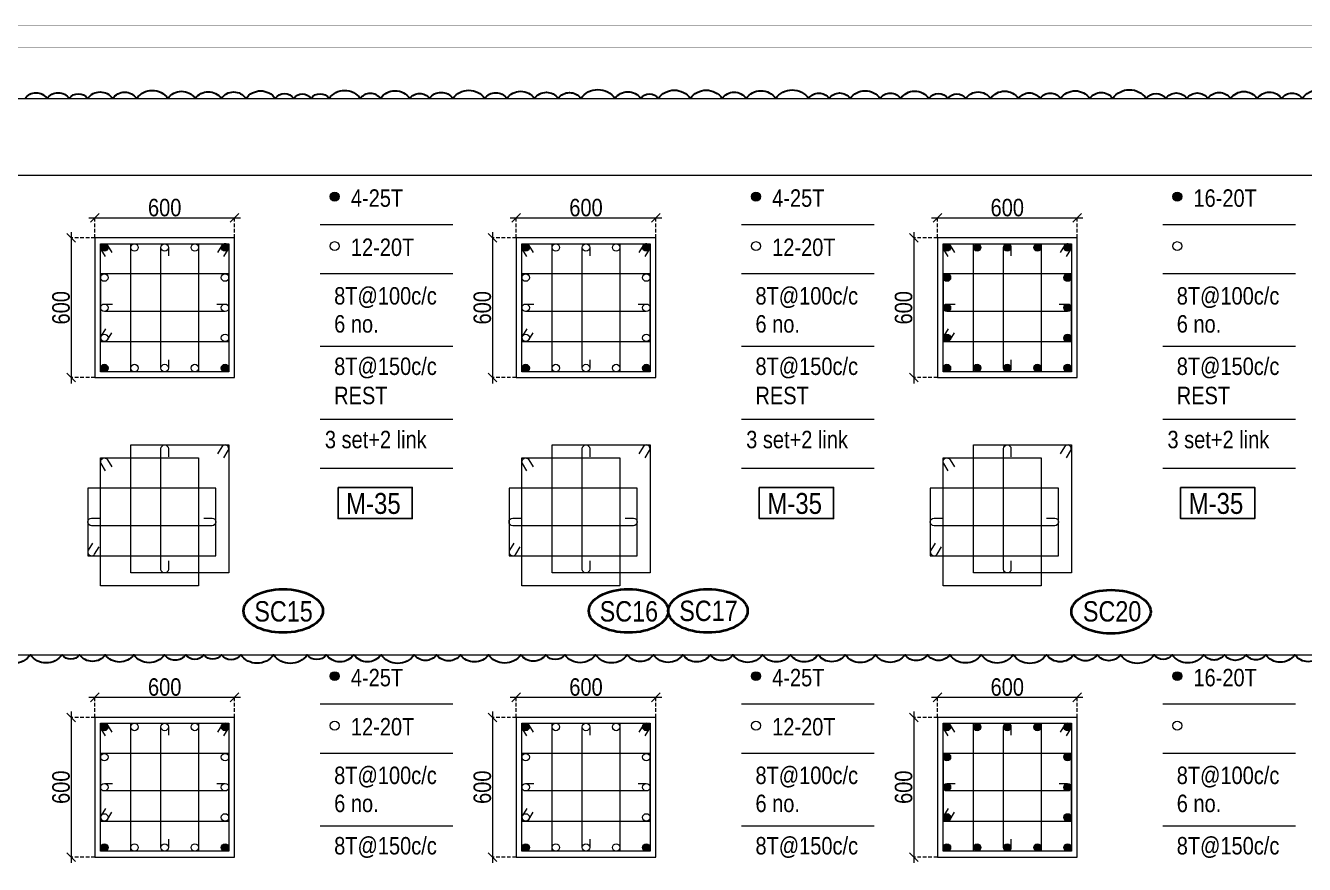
# Model space of a CAD drawing. Header units: millimetres. Extents: x 1112055 to 3390982, y -148532 to 766891.
# Drawn here: x 2178249 to 2200207, y -43327 to -28911 of the extents above; entities that cross this region are included whole.
import ezdxf
from ezdxf.enums import TextEntityAlignment as Align

# ---------------------------------------------------------------- set-up
doc = ezdxf.new("R2010")
doc.units = ezdxf.units.MM
doc.header["$PDMODE"] = 35
doc.header["$PDSIZE"] = -25
doc.linetypes.add('DASHED2', pattern=[0.375, 0.25, -0.125])
doc.linetypes.add('Hidden', pattern=[9.525, 6.35, -3.175])
for name, color, linetype, lineweight in [('B COL. SIZE DIM', 220, 'Continuous', 25), ('B COLSCH', 204, 'Continuous', 20), ('B COLUMN', 1, 'Hidden', 9), ('B STEEL', 34, 'Continuous', 15), ('B TITLE BLOCK', 250, 'Continuous', 0)]:
    doc.layers.add(name, color=color, linetype=linetype, lineweight=lineweight)
doc.layers.add('B TEXT', color=7, linetype='Continuous')
doc.styles.add('dim inside', font='romans.shx', dxfattribs={"width": 0.8, "height": 125})
doc.styles.add('SWINC', font='swissc.ttf')
doc.dimstyles.new('dim inside', dxfattribs={"dimtxt": 125, "dimasz": 100, "dimexe": 0, "dimexo": 0, "dimgap": 10, "dimtad": 0, "dimdec": 0, "dimzin": 0, "dimdsep": 46, "dimtxsty": 'dim inside', "dimblk": 'SMALL', "dimcen": 0.09, "dimadec": 0, "dimazin": 0, "dimtfac": 1, "dimtdec": 0, "dimtofl": 0, "dimtmove": 0, "dimatfit": 3, "dimfxl": 1, "dimtolj": 1, "dimtzin": 0, "dimarcsym": 2})

# ---------------------------------------------------------------- blocks, each defined once
blk = doc.blocks.new('_Oblique')
at = {"color": 0, "linetype": 'ByBlock', "lineweight": -2}
blk.add_line((-0.5, -0.5), (0.5, 0.5), dxfattribs=at)
blk = doc.blocks.new('*D4005')
at = {"layer": 'B COL. SIZE DIM', "color": 250, "lineweight": 9, "ltscale": 250, "transparency": 16777216}
blk.add_line((2186572, -40455), (2189172, -40455), dxfattribs=at)
at = {"layer": 'B COL. SIZE DIM', "color": 250, "linetype": 'DASHED2', "lineweight": 9, "ltscale": 250, "transparency": 16777216}
for p, q in [((2186672, -40800), (2186672, -40455)), ((2189072, -40800), (2189072, -40455))]:
    blk.add_line(p, q, dxfattribs=at)
at = {"layer": 'Defpoints', "color": 0, "transparency": 16777216}
for p in [(2189072, -40455), (2186672, -40800), (2189072, -40800)]:
    blk.add_point(p, dxfattribs=at)
at = {"layer": 'B COL. SIZE DIM', "color": 250, "lineweight": 9, "transparency": 16777216, "xscale": 150, "yscale": 150, "zscale": 150, "rotation": 180}
blk.add_blockref('_Oblique', (2186672, -40455), dxfattribs=at)
at = {"layer": 'B COL. SIZE DIM', "color": 250, "lineweight": 9, "transparency": 16777216, "xscale": 150, "yscale": 150, "zscale": 150}
blk.add_blockref('_Oblique', (2189072, -40455), dxfattribs=at)
at = {"layer": 'B COL. SIZE DIM', "color": 6, "transparency": 16777216, "insert": (2187872, -40280), "char_height": 300, "attachment_point": 5, "style": 'SWINC'}
blk.add_mtext('\\A1;600', dxfattribs=at)
blk = doc.blocks.new('*D4006')
at = {"layer": 'B COL. SIZE DIM', "color": 250, "lineweight": 9, "ltscale": 250, "transparency": 16777216}
blk.add_line((2186268, -40700), (2186268, -43300), dxfattribs=at)
at = {"layer": 'B COL. SIZE DIM', "color": 250, "linetype": 'DASHED2', "lineweight": 9, "ltscale": 250, "transparency": 16777216}
for p, q in [((2186672, -40800), (2186268, -40800)), ((2186672, -43200), (2186268, -43200))]:
    blk.add_line(p, q, dxfattribs=at)
at = {"layer": 'Defpoints', "color": 0, "transparency": 16777216}
for p in [(2186672, -40800), (2186268, -43200), (2186672, -43200)]:
    blk.add_point(p, dxfattribs=at)
at = {"layer": 'B COL. SIZE DIM', "color": 250, "lineweight": 9, "transparency": 16777216, "xscale": 150, "yscale": 150, "zscale": 150}
for p, rotation in [((2186268, -40800), 90), ((2186268, -43200), 270)]:
    blk.add_blockref('_Oblique', p, dxfattribs=dict(at, rotation=rotation))
at = {"layer": 'B COL. SIZE DIM', "color": 6, "transparency": 16777216, "insert": (2186093, -42000), "char_height": 300, "attachment_point": 5, "rotation": 90, "style": 'SWINC'}
blk.add_mtext('\\A1;600', dxfattribs=at)
blk = doc.blocks.new('*D4013')
at = {"layer": 'B COL. SIZE DIM', "color": 250, "lineweight": 9, "ltscale": 250, "transparency": 16777216}
blk.add_line((2193805, -40455), (2196405, -40455), dxfattribs=at)
at = {"layer": 'B COL. SIZE DIM', "color": 250, "linetype": 'DASHED2', "lineweight": 9, "ltscale": 250, "transparency": 16777216}
for p, q in [((2193905, -40800), (2193905, -40455)), ((2196305, -40800), (2196305, -40455))]:
    blk.add_line(p, q, dxfattribs=at)
at = {"layer": 'Defpoints', "color": 0, "transparency": 16777216}
for p in [(2196305, -40455), (2193905, -40800), (2196305, -40800)]:
    blk.add_point(p, dxfattribs=at)
at = {"layer": 'B COL. SIZE DIM', "color": 250, "lineweight": 9, "transparency": 16777216, "xscale": 150, "yscale": 150, "zscale": 150, "rotation": 180}
blk.add_blockref('_Oblique', (2193905, -40455), dxfattribs=at)
at = {"layer": 'B COL. SIZE DIM', "color": 250, "lineweight": 9, "transparency": 16777216, "xscale": 150, "yscale": 150, "zscale": 150}
blk.add_blockref('_Oblique', (2196305, -40455), dxfattribs=at)
at = {"layer": 'B COL. SIZE DIM', "color": 6, "transparency": 16777216, "insert": (2195105, -40280), "char_height": 300, "attachment_point": 5, "style": 'SWINC'}
blk.add_mtext('\\A1;600', dxfattribs=at)
blk = doc.blocks.new('*D4014')
at = {"layer": 'B COL. SIZE DIM', "color": 250, "lineweight": 9, "ltscale": 250, "transparency": 16777216}
blk.add_line((2193501, -40700), (2193501, -43300), dxfattribs=at)
at = {"layer": 'B COL. SIZE DIM', "color": 250, "linetype": 'DASHED2', "lineweight": 9, "ltscale": 250, "transparency": 16777216}
for p, q in [((2193905, -40800), (2193501, -40800)), ((2193905, -43200), (2193501, -43200))]:
    blk.add_line(p, q, dxfattribs=at)
at = {"layer": 'Defpoints', "color": 0, "transparency": 16777216}
for p in [(2193905, -40800), (2193501, -43200), (2193905, -43200)]:
    blk.add_point(p, dxfattribs=at)
at = {"layer": 'B COL. SIZE DIM', "color": 250, "lineweight": 9, "transparency": 16777216, "xscale": 150, "yscale": 150, "zscale": 150}
for p, rotation in [((2193501, -40800), 90), ((2193501, -43200), 270)]:
    blk.add_blockref('_Oblique', p, dxfattribs=dict(at, rotation=rotation))
at = {"layer": 'B COL. SIZE DIM', "color": 6, "transparency": 16777216, "insert": (2193326, -42000), "char_height": 300, "attachment_point": 5, "rotation": 90, "style": 'SWINC'}
blk.add_mtext('\\A1;600', dxfattribs=at)
blk = doc.blocks.new('*D3911')
at = {"layer": 'B COL. SIZE DIM', "color": 250, "lineweight": 9, "ltscale": 250, "transparency": 16777216}
blk.add_line((2179338, -40455), (2181938, -40455), dxfattribs=at)
at = {"layer": 'B COL. SIZE DIM', "color": 250, "linetype": 'DASHED2', "lineweight": 9, "ltscale": 250, "transparency": 16777216}
for p, q in [((2179438, -40800), (2179438, -40455)), ((2181838, -40800), (2181838, -40455))]:
    blk.add_line(p, q, dxfattribs=at)
at = {"layer": 'Defpoints', "color": 0, "transparency": 16777216}
for p in [(2181838, -40455), (2179438, -40800), (2181838, -40800)]:
    blk.add_point(p, dxfattribs=at)
at = {"layer": 'B COL. SIZE DIM', "color": 250, "lineweight": 9, "transparency": 16777216, "xscale": 150, "yscale": 150, "zscale": 150, "rotation": 180}
blk.add_blockref('_Oblique', (2179438, -40455), dxfattribs=at)
at = {"layer": 'B COL. SIZE DIM', "color": 250, "lineweight": 9, "transparency": 16777216, "xscale": 150, "yscale": 150, "zscale": 150}
blk.add_blockref('_Oblique', (2181838, -40455), dxfattribs=at)
at = {"layer": 'B COL. SIZE DIM', "color": 6, "transparency": 16777216, "insert": (2180638, -40280), "char_height": 300, "attachment_point": 5, "style": 'SWINC'}
blk.add_mtext('\\A1;600', dxfattribs=at)
blk = doc.blocks.new('*D3912')
at = {"layer": 'B COL. SIZE DIM', "color": 250, "lineweight": 9, "ltscale": 250, "transparency": 16777216}
blk.add_line((2179034, -40700), (2179034, -43300), dxfattribs=at)
at = {"layer": 'B COL. SIZE DIM', "color": 250, "linetype": 'DASHED2', "lineweight": 9, "ltscale": 250, "transparency": 16777216}
for p, q in [((2179438, -40800), (2179034, -40800)), ((2179438, -43200), (2179034, -43200))]:
    blk.add_line(p, q, dxfattribs=at)
at = {"layer": 'Defpoints', "color": 0, "transparency": 16777216}
for p in [(2179438, -40800), (2179034, -43200), (2179438, -43200)]:
    blk.add_point(p, dxfattribs=at)
at = {"layer": 'B COL. SIZE DIM', "color": 250, "lineweight": 9, "transparency": 16777216, "xscale": 150, "yscale": 150, "zscale": 150}
for p, rotation in [((2179034, -40800), 90), ((2179034, -43200), 270)]:
    blk.add_blockref('_Oblique', p, dxfattribs=dict(at, rotation=rotation))
at = {"layer": 'B COL. SIZE DIM', "color": 6, "transparency": 16777216, "insert": (2178859, -42000), "char_height": 300, "attachment_point": 5, "rotation": 90, "style": 'SWINC'}
blk.add_mtext('\\A1;600', dxfattribs=at)
blk = doc.blocks.new('*D3875')
at = {"layer": 'B COL. SIZE DIM', "color": 250, "lineweight": 9, "ltscale": 250, "transparency": 16777216}
blk.add_line((2186572, -32216), (2189172, -32216), dxfattribs=at)
at = {"layer": 'B COL. SIZE DIM', "color": 250, "linetype": 'DASHED2', "lineweight": 9, "ltscale": 250, "transparency": 16777216}
for p, q in [((2186672, -32561), (2186672, -32216)), ((2189072, -32561), (2189072, -32216))]:
    blk.add_line(p, q, dxfattribs=at)
at = {"layer": 'Defpoints', "color": 0, "transparency": 16777216}
for p in [(2189072, -32216), (2186672, -32561), (2189072, -32561)]:
    blk.add_point(p, dxfattribs=at)
at = {"layer": 'B COL. SIZE DIM', "color": 250, "lineweight": 9, "transparency": 16777216, "xscale": 150, "yscale": 150, "zscale": 150, "rotation": 180}
blk.add_blockref('_Oblique', (2186672, -32216), dxfattribs=at)
at = {"layer": 'B COL. SIZE DIM', "color": 250, "lineweight": 9, "transparency": 16777216, "xscale": 150, "yscale": 150, "zscale": 150}
blk.add_blockref('_Oblique', (2189072, -32216), dxfattribs=at)
at = {"layer": 'B COL. SIZE DIM', "color": 6, "transparency": 16777216, "insert": (2187872, -32041), "char_height": 300, "attachment_point": 5, "style": 'SWINC'}
blk.add_mtext('\\A1;600', dxfattribs=at)
blk = doc.blocks.new('*D3876')
at = {"layer": 'B COL. SIZE DIM', "color": 250, "lineweight": 9, "ltscale": 250, "transparency": 16777216}
blk.add_line((2186268, -32461), (2186268, -35061), dxfattribs=at)
at = {"layer": 'B COL. SIZE DIM', "color": 250, "linetype": 'DASHED2', "lineweight": 9, "ltscale": 250, "transparency": 16777216}
for p, q in [((2186672, -32561), (2186268, -32561)), ((2186672, -34961), (2186268, -34961))]:
    blk.add_line(p, q, dxfattribs=at)
at = {"layer": 'Defpoints', "color": 0, "transparency": 16777216}
for p in [(2186672, -32561), (2186268, -34961), (2186672, -34961)]:
    blk.add_point(p, dxfattribs=at)
at = {"layer": 'B COL. SIZE DIM', "color": 250, "lineweight": 9, "transparency": 16777216, "xscale": 150, "yscale": 150, "zscale": 150}
for p, rotation in [((2186268, -32561), 90), ((2186268, -34961), 270)]:
    blk.add_blockref('_Oblique', p, dxfattribs=dict(at, rotation=rotation))
at = {"layer": 'B COL. SIZE DIM', "color": 6, "transparency": 16777216, "insert": (2186093, -33761), "char_height": 300, "attachment_point": 5, "rotation": 90, "style": 'SWINC'}
blk.add_mtext('\\A1;600', dxfattribs=at)
blk = doc.blocks.new('*D3877')
at = {"layer": 'B COL. SIZE DIM', "color": 250, "lineweight": 9, "ltscale": 250, "transparency": 16777216}
blk.add_line((2193805, -32216), (2196405, -32216), dxfattribs=at)
at = {"layer": 'B COL. SIZE DIM', "color": 250, "linetype": 'DASHED2', "lineweight": 9, "ltscale": 250, "transparency": 16777216}
for p, q in [((2193905, -32561), (2193905, -32216)), ((2196305, -32561), (2196305, -32216))]:
    blk.add_line(p, q, dxfattribs=at)
at = {"layer": 'Defpoints', "color": 0, "transparency": 16777216}
for p in [(2196305, -32216), (2193905, -32561), (2196305, -32561)]:
    blk.add_point(p, dxfattribs=at)
at = {"layer": 'B COL. SIZE DIM', "color": 250, "lineweight": 9, "transparency": 16777216, "xscale": 150, "yscale": 150, "zscale": 150, "rotation": 180}
blk.add_blockref('_Oblique', (2193905, -32216), dxfattribs=at)
at = {"layer": 'B COL. SIZE DIM', "color": 250, "lineweight": 9, "transparency": 16777216, "xscale": 150, "yscale": 150, "zscale": 150}
blk.add_blockref('_Oblique', (2196305, -32216), dxfattribs=at)
at = {"layer": 'B COL. SIZE DIM', "color": 6, "transparency": 16777216, "insert": (2195105, -32041), "char_height": 300, "attachment_point": 5, "style": 'SWINC'}
blk.add_mtext('\\A1;600', dxfattribs=at)
blk = doc.blocks.new('*D3878')
at = {"layer": 'B COL. SIZE DIM', "color": 250, "lineweight": 9, "ltscale": 250, "transparency": 16777216}
blk.add_line((2193501, -32461), (2193501, -35061), dxfattribs=at)
at = {"layer": 'B COL. SIZE DIM', "color": 250, "linetype": 'DASHED2', "lineweight": 9, "ltscale": 250, "transparency": 16777216}
for p, q in [((2193905, -32561), (2193501, -32561)), ((2193905, -34961), (2193501, -34961))]:
    blk.add_line(p, q, dxfattribs=at)
at = {"layer": 'Defpoints', "color": 0, "transparency": 16777216}
for p in [(2193905, -32561), (2193501, -34961), (2193905, -34961)]:
    blk.add_point(p, dxfattribs=at)
at = {"layer": 'B COL. SIZE DIM', "color": 250, "lineweight": 9, "transparency": 16777216, "xscale": 150, "yscale": 150, "zscale": 150}
for p, rotation in [((2193501, -32561), 90), ((2193501, -34961), 270)]:
    blk.add_blockref('_Oblique', p, dxfattribs=dict(at, rotation=rotation))
at = {"layer": 'B COL. SIZE DIM', "color": 6, "transparency": 16777216, "insert": (2193326, -33761), "char_height": 300, "attachment_point": 5, "rotation": 90, "style": 'SWINC'}
blk.add_mtext('\\A1;600', dxfattribs=at)
blk = doc.blocks.new('*D3887')
at = {"layer": 'B COL. SIZE DIM', "color": 250, "lineweight": 9, "ltscale": 250, "transparency": 16777216}
blk.add_line((2179338, -32216), (2181938, -32216), dxfattribs=at)
at = {"layer": 'B COL. SIZE DIM', "color": 250, "linetype": 'DASHED2', "lineweight": 9, "ltscale": 250, "transparency": 16777216}
for p, q in [((2179438, -32561), (2179438, -32216)), ((2181838, -32561), (2181838, -32216))]:
    blk.add_line(p, q, dxfattribs=at)
at = {"layer": 'Defpoints', "color": 0, "transparency": 16777216}
for p in [(2181838, -32216), (2179438, -32561), (2181838, -32561)]:
    blk.add_point(p, dxfattribs=at)
at = {"layer": 'B COL. SIZE DIM', "color": 250, "lineweight": 9, "transparency": 16777216, "xscale": 150, "yscale": 150, "zscale": 150, "rotation": 180}
blk.add_blockref('_Oblique', (2179438, -32216), dxfattribs=at)
at = {"layer": 'B COL. SIZE DIM', "color": 250, "lineweight": 9, "transparency": 16777216, "xscale": 150, "yscale": 150, "zscale": 150}
blk.add_blockref('_Oblique', (2181838, -32216), dxfattribs=at)
at = {"layer": 'B COL. SIZE DIM', "color": 6, "transparency": 16777216, "insert": (2180638, -32041), "char_height": 300, "attachment_point": 5, "style": 'SWINC'}
blk.add_mtext('\\A1;600', dxfattribs=at)
blk = doc.blocks.new('*D3888')
at = {"layer": 'B COL. SIZE DIM', "color": 250, "lineweight": 9, "ltscale": 250, "transparency": 16777216}
blk.add_line((2179034, -32461), (2179034, -35061), dxfattribs=at)
at = {"layer": 'B COL. SIZE DIM', "color": 250, "linetype": 'DASHED2', "lineweight": 9, "ltscale": 250, "transparency": 16777216}
for p, q in [((2179438, -32561), (2179034, -32561)), ((2179438, -34961), (2179034, -34961))]:
    blk.add_line(p, q, dxfattribs=at)
at = {"layer": 'Defpoints', "color": 0, "transparency": 16777216}
for p in [(2179438, -32561), (2179034, -34961), (2179438, -34961)]:
    blk.add_point(p, dxfattribs=at)
at = {"layer": 'B COL. SIZE DIM', "color": 250, "lineweight": 9, "transparency": 16777216, "xscale": 150, "yscale": 150, "zscale": 150}
for p, rotation in [((2179034, -32561), 90), ((2179034, -34961), 270)]:
    blk.add_blockref('_Oblique', p, dxfattribs=dict(at, rotation=rotation))
at = {"layer": 'B COL. SIZE DIM', "color": 6, "transparency": 16777216, "insert": (2178859, -33761), "char_height": 300, "attachment_point": 5, "rotation": 90, "style": 'SWINC'}
blk.add_mtext('\\A1;600', dxfattribs=at)

msp = doc.modelspace()

# ---------------------------------------------------------------- hatches: boundary and pattern name
at = {"layer": 'B STEEL', "lineweight": 9, "ltscale": 0.5}
h = msp.add_hatch(color=34, dxfattribs=at)
edge = h.paths.add_edge_path()
edge.add_arc((2183556.3, -31851.4), 76.8, 0, 360)
h = msp.add_hatch(color=34, dxfattribs=at)
edge = h.paths.add_edge_path()
edge.add_arc((2190789.9, -31851.4), 76.8, 0, 360)
h = msp.add_hatch(color=34, dxfattribs=at)
edge = h.paths.add_edge_path()
edge.add_arc((2198023.4, -31851.4), 76.8, 0, 360)
h = msp.add_hatch(color=34, dxfattribs=at)
edge = h.paths.add_edge_path()
edge.add_arc((2179602, -32724.6), 64, 0, 360)
h = msp.add_hatch(color=34, dxfattribs=at)
edge = h.paths.add_edge_path()
edge.add_arc((2181674, -32724.6), 64, 180, 540, ccw=False)
h = msp.add_hatch(color=34, dxfattribs=at)
edge = h.paths.add_edge_path()
edge.add_arc((2186835.5, -32724.6), 64, 0, 360)
h = msp.add_hatch(color=34, dxfattribs=at)
edge = h.paths.add_edge_path()
edge.add_arc((2188907.5, -32724.6), 64, 180, 540, ccw=False)
h = msp.add_hatch(color=34, dxfattribs=at)
edge = h.paths.add_edge_path()
edge.add_arc((2194069.1, -32724.6), 64, 0, 360)
h = msp.add_hatch(color=34, dxfattribs=at)
edge = h.paths.add_edge_path()
edge.add_arc((2194587.1, -32724.6), 64, 180, 540, ccw=False)
h = msp.add_hatch(color=34, dxfattribs=at)
edge = h.paths.add_edge_path()
edge.add_arc((2195105.1, -32724.6), 64, 180, 540, ccw=False)
h = msp.add_hatch(color=34, dxfattribs=at)
edge = h.paths.add_edge_path()
edge.add_arc((2195623.1, -32724.6), 64, 180, 540, ccw=False)
h = msp.add_hatch(color=34, dxfattribs=at)
edge = h.paths.add_edge_path()
edge.add_arc((2196141, -32724.6), 64, 180, 540, ccw=False)
h = msp.add_hatch(color=34, dxfattribs=at)
edge = h.paths.add_edge_path()
edge.add_arc((2194069.1, -33242.5), 64, 180, 540, ccw=False)
h = msp.add_hatch(color=34, dxfattribs=at)
edge = h.paths.add_edge_path()
edge.add_arc((2196141, -33242.5), 64, 180, 540, ccw=False)
h = msp.add_hatch(color=34, dxfattribs=at)
edge = h.paths.add_edge_path()
edge.add_arc((2194069.1, -33760.5), 64, 180, 540, ccw=False)
h = msp.add_hatch(color=34, dxfattribs=at)
edge = h.paths.add_edge_path()
edge.add_arc((2196141, -33760.5), 64, 180, 540, ccw=False)
h = msp.add_hatch(color=34, dxfattribs=at)
edge = h.paths.add_edge_path()
edge.add_arc((2194069.1, -34278.5), 64, 180, 540, ccw=False)
h = msp.add_hatch(color=34, dxfattribs=at)
edge = h.paths.add_edge_path()
edge.add_arc((2196141, -34278.5), 64, 180, 540, ccw=False)
h = msp.add_hatch(color=34, dxfattribs=at)
edge = h.paths.add_edge_path()
edge.add_arc((2179602, -34796.5), 64, 0, 360, ccw=False)
h = msp.add_hatch(color=34, dxfattribs=at)
edge = h.paths.add_edge_path()
edge.add_arc((2181674, -34796.5), 64, -180, 180)
h = msp.add_hatch(color=34, dxfattribs=at)
edge = h.paths.add_edge_path()
edge.add_arc((2186835.5, -34796.5), 64, 0, 360, ccw=False)
h = msp.add_hatch(color=34, dxfattribs=at)
edge = h.paths.add_edge_path()
edge.add_arc((2188907.5, -34796.5), 64, -180, 180)
h = msp.add_hatch(color=34, dxfattribs=at)
edge = h.paths.add_edge_path()
edge.add_arc((2194069.1, -34796.5), 64, 0, 360, ccw=False)
h = msp.add_hatch(color=34, dxfattribs=at)
edge = h.paths.add_edge_path()
edge.add_arc((2194587.1, -34796.5), 64, 180, 540, ccw=False)
h = msp.add_hatch(color=34, dxfattribs=at)
edge = h.paths.add_edge_path()
edge.add_arc((2195105.1, -34796.5), 64, 180, 540, ccw=False)
h = msp.add_hatch(color=34, dxfattribs=at)
edge = h.paths.add_edge_path()
edge.add_arc((2195623.1, -34796.5), 64, 180, 540, ccw=False)
h = msp.add_hatch(color=34, dxfattribs=at)
edge = h.paths.add_edge_path()
edge.add_arc((2196141, -34796.5), 64, -180, 180)
h = msp.add_hatch(color=34, dxfattribs=at)
edge = h.paths.add_edge_path()
edge.add_arc((2183556.3, -40091.2), 76.8, 0, 360)
h = msp.add_hatch(color=34, dxfattribs=at)
edge = h.paths.add_edge_path()
edge.add_arc((2190789.9, -40091.2), 76.8, 0, 360)
h = msp.add_hatch(color=34, dxfattribs=at)
edge = h.paths.add_edge_path()
edge.add_arc((2198023.4, -40091.2), 76.8, 0, 360)
h = msp.add_hatch(color=34, dxfattribs=at)
edge = h.paths.add_edge_path()
edge.add_arc((2179602, -40964.4), 64, 0, 360)
h = msp.add_hatch(color=34, dxfattribs=at)
edge = h.paths.add_edge_path()
edge.add_arc((2181674, -40964.4), 64, 180, 540, ccw=False)
h = msp.add_hatch(color=34, dxfattribs=at)
edge = h.paths.add_edge_path()
edge.add_arc((2186835.5, -40964.4), 64, 0, 360)
h = msp.add_hatch(color=34, dxfattribs=at)
edge = h.paths.add_edge_path()
edge.add_arc((2188907.5, -40964.4), 64, 180, 540, ccw=False)
h = msp.add_hatch(color=34, dxfattribs=at)
edge = h.paths.add_edge_path()
edge.add_arc((2194069.1, -40964.4), 64, 0, 360)
h = msp.add_hatch(color=34, dxfattribs=at)
edge = h.paths.add_edge_path()
edge.add_arc((2194587.1, -40964.4), 64, 180, 540, ccw=False)
h = msp.add_hatch(color=34, dxfattribs=at)
edge = h.paths.add_edge_path()
edge.add_arc((2195105.1, -40964.4), 64, 180, 540, ccw=False)
h = msp.add_hatch(color=34, dxfattribs=at)
edge = h.paths.add_edge_path()
edge.add_arc((2195623.1, -40964.4), 64, 180, 540, ccw=False)
h = msp.add_hatch(color=34, dxfattribs=at)
edge = h.paths.add_edge_path()
edge.add_arc((2196141, -40964.4), 64, 180, 540, ccw=False)
h = msp.add_hatch(color=34, dxfattribs=at)
edge = h.paths.add_edge_path()
edge.add_arc((2194069.1, -41482.4), 64, 180, 540, ccw=False)
h = msp.add_hatch(color=34, dxfattribs=at)
edge = h.paths.add_edge_path()
edge.add_arc((2196141, -41482.4), 64, 180, 540, ccw=False)
h = msp.add_hatch(color=34, dxfattribs=at)
edge = h.paths.add_edge_path()
edge.add_arc((2194069.1, -42000.4), 64, 180, 540, ccw=False)
h = msp.add_hatch(color=34, dxfattribs=at)
edge = h.paths.add_edge_path()
edge.add_arc((2196141, -42000.4), 64, 180, 540, ccw=False)
h = msp.add_hatch(color=34, dxfattribs=at)
edge = h.paths.add_edge_path()
edge.add_arc((2194069.1, -42518.4), 64, 180, 540, ccw=False)
h = msp.add_hatch(color=34, dxfattribs=at)
edge = h.paths.add_edge_path()
edge.add_arc((2196141, -42518.4), 64, 180, 540, ccw=False)
h = msp.add_hatch(color=34, dxfattribs=at)
edge = h.paths.add_edge_path()
edge.add_arc((2179602, -43036.4), 64, 0, 360, ccw=False)
h = msp.add_hatch(color=34, dxfattribs=at)
edge = h.paths.add_edge_path()
edge.add_arc((2181674, -43036.4), 64, -180, 180)
h = msp.add_hatch(color=34, dxfattribs=at)
edge = h.paths.add_edge_path()
edge.add_arc((2186835.5, -43036.4), 64, 0, 360, ccw=False)
h = msp.add_hatch(color=34, dxfattribs=at)
edge = h.paths.add_edge_path()
edge.add_arc((2188907.5, -43036.4), 64, -180, 180)
h = msp.add_hatch(color=34, dxfattribs=at)
edge = h.paths.add_edge_path()
edge.add_arc((2194069.1, -43036.4), 64, 0, 360, ccw=False)
h = msp.add_hatch(color=34, dxfattribs=at)
edge = h.paths.add_edge_path()
edge.add_arc((2194587.1, -43036.4), 64, 180, 540, ccw=False)
h = msp.add_hatch(color=34, dxfattribs=at)
edge = h.paths.add_edge_path()
edge.add_arc((2195105.1, -43036.4), 64, 180, 540, ccw=False)
h = msp.add_hatch(color=34, dxfattribs=at)
edge = h.paths.add_edge_path()
edge.add_arc((2195623.1, -43036.4), 64, 180, 540, ccw=False)
h = msp.add_hatch(color=34, dxfattribs=at)
edge = h.paths.add_edge_path()
edge.add_arc((2196141, -43036.4), 64, -180, 180)

# ---------------------------------------------------------------- linework, layer by layer
at = {"color": 2, "lineweight": 30}
for points in [[(2178239.5, -30164, -0.5205671), (2178619.3, -30164, -0.5205671), (2178999.2, -30164, -0.5205671), (2179313.4, -30164, -0.5205671), (2179744, -30164, -0.5205671), (2180156.9, -30164, -0.5205671), (2180691.7, -30164, -0.5205671), (2181163.7, -30164, -0.5205671), (2181608.6, -30164, -0.5205671), (2182035.1, -30164, -0.5205671), (2182536.4, -30164, -0.5205671), (2182854.4, -30164, -0.5205671), (2183150.7, -30164, -0.5205671), (2183461.9, -30164, -0.5205671), (2183995.3, -30164, -0.5205671), (2184342.2, -30164, -0.5205671), (2184847.7, -30164, -0.5205671), (2185182.7, -30164, -0.5205671), (2185586.9, -30164, -0.5205671), (2186132.3, -30164, -0.5205671), (2186512.9, -30164, -0.5205671), (2186988.6, -30164, -0.5205671), (2187395.9, -30164, -0.5205671), (2187782.8, -30164, -0.5205671), (2188370.6, -30164, -0.5205671), (2188810.5, -30164, -0.5205671), (2189113, -30164, -0.5205671), (2189663.3, -30164, -0.5205671), (2190209.8, -30164, -0.5205671), (2190622.1, -30164, -0.5205671), (2191129.7, -30164, -0.5205671), (2191695.8, -30164, -0.5205671), (2192045.5, -30164, -0.5205671), (2192408.3, -30164, -0.5205671), (2192922.2, -30164, -0.5205671), (2193273.7, -30164, -0.5205671), (2193759.1, -30164, -0.5205671), (2194085.7, -30164, -0.5205671), (2194391, -30164, -0.5205671), (2194819.8, -30164, -0.5205671), (2195299.9, -30164, -0.5205671), (2195668.3, -30164, -0.5205671), (2196020.2, -30164, -0.5205671), (2196522.4, -30164, -0.5205671), (2196915.3, -30164, -0.5205671), (2197491.6, -30164, -0.5205671), (2197826.2, -30164, -0.5205671), (2198187.9, -30164, -0.5205671), (2198548.7, -30164, -0.5205671), (2198938.5, -30164, -0.5205671), (2199395.9, -30164, -0.5205671), (2199817.9, -30164, -0.5205671), (2200168.9, -30164, -0.5205671), (2200734.2, -30164, -0.5205671)], [(2200505.1, -39722.9, -0.5205671), (2200041.8, -39722.9, -0.5205671), (2199542.7, -39722.9, -0.5205671), (2199205.4, -39722.9, -0.5205671), (2198833.2, -39722.9, -0.5205671), (2198479.8, -39722.9, -0.5205671), (2197934.8, -39722.9, -0.5205671), (2197625.8, -39722.9, -0.5205671), (2197048.5, -39722.9, -0.5205671), (2196650.8, -39722.9, -0.5205671), (2196246.7, -39722.9, -0.5205671), (2195778.4, -39722.9, -0.5205671), (2195207.2, -39722.9, -0.5205671), (2194659.7, -39722.9, -0.5205671), (2194118, -39722.9, -0.5205671), (2193734.8, -39722.9, -0.5205671), (2193349.6, -39722.9, -0.5205671), (2192841.1, -39722.9, -0.5205671), (2192324.5, -39722.9, -0.5205671), (2191857.9, -39722.9, -0.5205671), (2191380.8, -39722.9, -0.5205671), (2190904.2, -39722.9, -0.5205671), (2190394.3, -39722.9, -0.5205671), (2190008.9, -39722.9, -0.5205671), (2189534.4, -39722.9, -0.5205671), (2189029.6, -39722.9, -0.5205671), (2188581.4, -39722.9, -0.5205671), (2188036, -39722.9, -0.5205671), (2187507.5, -39722.9, -0.5205671), (2187182, -39722.9, -0.5205671), (2186753.6, -39722.9, -0.5205671), (2186197.3, -39722.9, -0.5205671), (2185717.3, -39722.9, -0.5205671), (2185306.8, -39722.9, -0.5205671), (2184923.8, -39722.9, -0.5205671), (2184354, -39722.9, -0.5205671), (2183883.9, -39722.9, -0.5205671), (2183412, -39722.9, -0.5205671), (2183085.7, -39722.9, -0.5205671), (2182507.4, -39722.9, -0.5205671), (2181942.7, -39722.9, -0.5205671), (2181613.3, -39722.9, -0.5205671), (2181311.2, -39722.9, -0.5205671), (2180999.7, -39722.9, -0.5205671), (2180636.5, -39722.9, -0.5205671), (2180106.5, -39722.9, -0.5205671), (2179618.5, -39722.9, -0.5205671), (2179177.1, -39722.9, -0.5205671), (2178875, -39722.9, -0.5205671), (2178331.2, -39722.9, -0.5205671), (2177755.3, -39722.9, -0.5205671)]]:
    msp.add_lwpolyline(points, format="xyb", dxfattribs=at)
at = {"layer": 'B COLSCH', "color": 250, "lineweight": 0}
for p, q in [((2079654.2, -30164), (2221752.2, -30164)), ((2079654.2, -31483.1), (2221752.2, -31483.1)), ((2183310.1, -32328.1), (2185584.4, -32328.1)), ((2190543.6, -32328.1), (2192818, -32328.1)), ((2197777.2, -32328.1), (2200051.5, -32328.1)), ((2183310.1, -33173), (2185584.4, -33173)), ((2190543.6, -33173), (2192818, -33173)), ((2197777.2, -33173), (2200051.5, -33173)), ((2183310.1, -34422.8), (2185584.4, -34422.8)), ((2190543.6, -34422.8), (2192818, -34422.8)), ((2197777.2, -34422.8), (2200051.5, -34422.8)), ((2183310.1, -35672.6), (2185584.4, -35672.6)), ((2190543.6, -35672.6), (2192818, -35672.6)), ((2197777.2, -35672.6), (2200051.5, -35672.6)), ((2183310.1, -36517.6), (2185584.4, -36517.6)), ((2190543.6, -36517.6), (2192818, -36517.6)), ((2197777.2, -36517.6), (2200051.5, -36517.6)), ((2079654.2, -39722.9), (2221752.2, -39722.9)), ((2183310.1, -40567.9), (2185584.4, -40567.9)), ((2190543.6, -40567.9), (2192818, -40567.9)), ((2197777.2, -40567.9), (2200051.5, -40567.9)), ((2183310.1, -41412.9), (2185584.4, -41412.9)), ((2190543.6, -41412.9), (2192818, -41412.9)), ((2197777.2, -41412.9), (2200051.5, -41412.9)), ((2183310.1, -42662.7), (2185584.4, -42662.7)), ((2190543.6, -42662.7), (2192818, -42662.7)), ((2197777.2, -42662.7), (2200051.5, -42662.7))]:
    msp.add_line(p, q, dxfattribs=at)
at = {"layer": 'B COLUMN', "color": 1, "linetype": 'ByBlock', "lineweight": 20}
for points in [[(2179438, -34960.5), (2181838, -34960.5), (2181838, -32560.5), (2179438, -32560.5)], [(2186671.5, -34960.5), (2189071.5, -34960.5), (2189071.5, -32560.5), (2186671.5, -32560.5)], [(2193905.1, -34960.5), (2196305.1, -34960.5), (2196305.1, -32560.5), (2193905.1, -32560.5)], [(2179438, -43200.4), (2181838, -43200.4), (2181838, -40800.4), (2179438, -40800.4)], [(2186671.5, -43200.4), (2189071.5, -43200.4), (2189071.5, -40800.4), (2186671.5, -40800.4)], [(2193905.1, -43200.4), (2196305.1, -43200.4), (2196305.1, -40800.4), (2193905.1, -40800.4)]]:
    msp.add_lwpolyline(points, close=True, dxfattribs=at)
at = {"layer": 'B STEEL', "color": 34, "lineweight": 9, "ltscale": 0.5}
for points in [[(2179622.2, -32879.6), (2179547.5, -32758.1, -1), (2179656.5, -32691), (2179731.3, -32812.5)], [(2180702, -34653.9), (2180702, -34796.5, -1), (2180574, -34796.5), (2180574, -32724.6, -1), (2180702, -32724.6), (2180702, -32867.2)], [(2181653.7, -32879.6), (2181728.5, -32758.1, 1), (2181619.4, -32691), (2181544.7, -32812.5)], [(2186855.8, -32879.6), (2186781, -32758.1, -1), (2186890.1, -32691), (2186964.8, -32812.5)], [(2187935.5, -34653.9), (2187935.5, -34796.5, -1), (2187807.5, -34796.5), (2187807.5, -32724.6, -1), (2187935.5, -32724.6), (2187935.5, -32867.2)], [(2188887.3, -32879.6), (2188962, -32758.1, 1), (2188853, -32691), (2188778.2, -32812.5)], [(2194089.3, -32879.6), (2194014.6, -32758.1, -1), (2194123.6, -32691), (2194198.4, -32812.5)], [(2195169.1, -34653.9), (2195169.1, -34796.5, -1), (2195041, -34796.5), (2195041, -32724.6, -1), (2195169.1, -32724.6), (2195169.1, -32867.2)], [(2196120.8, -32879.6), (2196195.6, -32758.1, 1), (2196086.5, -32691), (2196011.8, -32812.5)], [(2181531.3, -33696.5), (2181674, -33696.5, -1), (2181674, -33824.6), (2179602, -33824.6, -1), (2179602, -33696.5), (2179744.6, -33696.5)], [(2188764.9, -33696.5), (2188907.5, -33696.5, -1), (2188907.5, -33824.6), (2186835.5, -33824.6, -1), (2186835.5, -33696.5), (2186978.2, -33696.5)], [(2195998.4, -33696.5), (2196141, -33696.5, -1), (2196141, -33824.6), (2194069.1, -33824.6, -1), (2194069.1, -33696.5), (2194211.7, -33696.5)], [(2179622.2, -34123.5), (2179547.5, -34245, 1), (2179656.5, -34312.1), (2179731.3, -34190.6)], [(2186855.8, -34123.5), (2186781, -34245, 1), (2186890.1, -34312.1), (2186964.8, -34190.6)], [(2194089.3, -34123.5), (2194014.6, -34245, 1), (2194123.6, -34312.1), (2194198.4, -34190.6)], [(2180702, -38111.6), (2180702, -38254.3, -1), (2180574, -38254.3), (2180574, -36182.3, -1), (2180702, -36182.3), (2180702, -36325)], [(2181653.7, -36337.4), (2181728.5, -36215.9, 1), (2181619.4, -36148.8), (2181544.7, -36270.3)], [(2187935.5, -38111.6), (2187935.5, -38254.3, -1), (2187807.5, -38254.3), (2187807.5, -36182.3, -1), (2187935.5, -36182.3), (2187935.5, -36325)], [(2188887.3, -36337.4), (2188962, -36215.9, 1), (2188853, -36148.8), (2188778.2, -36270.3)], [(2195169.1, -38111.6), (2195169.1, -38254.3, -1), (2195041, -38254.3), (2195041, -36182.3, -1), (2195169.1, -36182.3), (2195169.1, -36325)], [(2196120.8, -36337.4), (2196195.6, -36215.9, 1), (2196086.5, -36148.8), (2196011.8, -36270.3)], [(2179622.2, -36560.4), (2179547.5, -36439, -1), (2179656.5, -36371.8), (2179731.3, -36493.3)], [(2186855.8, -36560.4), (2186781, -36439, -1), (2186890.1, -36371.8), (2186964.8, -36493.3)], [(2194089.3, -36560.4), (2194014.6, -36439, -1), (2194123.6, -36371.8), (2194198.4, -36493.3)], [(2181310, -37377.4), (2181452.7, -37377.4, -1), (2181452.7, -37505.4), (2179380.7, -37505.4, -1), (2179380.7, -37377.4), (2179523.4, -37377.4)], [(2188543.6, -37377.4), (2188686.2, -37377.4, -1), (2188686.2, -37505.4), (2186614.3, -37505.4, -1), (2186614.3, -37377.4), (2186756.9, -37377.4)], [(2195777.1, -37377.4), (2195919.8, -37377.4, -1), (2195919.8, -37505.4), (2193847.8, -37505.4, -1), (2193847.8, -37377.4), (2193990.4, -37377.4)], [(2179401, -37804.3), (2179326.2, -37925.8, 1), (2179435.2, -37992.9), (2179510, -37871.4)], [(2186634.5, -37804.3), (2186559.7, -37925.8, 1), (2186668.8, -37992.9), (2186743.5, -37871.4)], [(2193868, -37804.3), (2193793.3, -37925.8, 1), (2193902.3, -37992.9), (2193977.1, -37871.4)], [(2179622.2, -41119.4), (2179547.5, -40998, -1), (2179656.5, -40930.8), (2179731.3, -41052.3)], [(2180702, -42893.7), (2180702, -43036.4, -1), (2180574, -43036.4), (2180574, -40964.4, -1), (2180702, -40964.4), (2180702, -41107)], [(2181653.7, -41119.4), (2181728.5, -40998, 1), (2181619.4, -40930.8), (2181544.7, -41052.3)], [(2186855.8, -41119.4), (2186781, -40998, -1), (2186890.1, -40930.8), (2186964.8, -41052.3)], [(2187935.5, -42893.7), (2187935.5, -43036.4, -1), (2187807.5, -43036.4), (2187807.5, -40964.4, -1), (2187935.5, -40964.4), (2187935.5, -41107)], [(2188887.3, -41119.4), (2188962, -40998, 1), (2188853, -40930.8), (2188778.2, -41052.3)], [(2194089.3, -41119.4), (2194014.6, -40998, -1), (2194123.6, -40930.8), (2194198.4, -41052.3)], [(2195169.1, -42893.7), (2195169.1, -43036.4, -1), (2195041, -43036.4), (2195041, -40964.4, -1), (2195169.1, -40964.4), (2195169.1, -41107)], [(2196120.8, -41119.4), (2196195.6, -40998, 1), (2196086.5, -40930.8), (2196011.8, -41052.3)], [(2181531.3, -41936.4), (2181674, -41936.4, -1), (2181674, -42064.4), (2179602, -42064.4, -1), (2179602, -41936.4), (2179744.6, -41936.4)], [(2188764.9, -41936.4), (2188907.5, -41936.4, -1), (2188907.5, -42064.4), (2186835.5, -42064.4, -1), (2186835.5, -41936.4), (2186978.2, -41936.4)], [(2195998.4, -41936.4), (2196141, -41936.4, -1), (2196141, -42064.4), (2194069.1, -42064.4, -1), (2194069.1, -41936.4), (2194211.7, -41936.4)], [(2179622.2, -42363.3), (2179547.5, -42484.8, 1), (2179656.5, -42551.9), (2179731.3, -42430.4)], [(2186855.8, -42363.3), (2186781, -42484.8, 1), (2186890.1, -42551.9), (2186964.8, -42430.4)], [(2194089.3, -42363.3), (2194014.6, -42484.8, 1), (2194123.6, -42551.9), (2194198.4, -42430.4)]]:
    msp.add_lwpolyline(points, format="xyb", dxfattribs=at)
for points in [[(2181220, -32660.5), (2181220, -34860.5), (2179538, -34860.5), (2179538, -32660.5)], [(2181738, -32660.5), (2181738, -34860.5), (2180056, -34860.5), (2180056, -32660.5)], [(2188453.5, -32660.5), (2188453.5, -34860.5), (2186771.5, -34860.5), (2186771.5, -32660.5)], [(2188971.5, -32660.5), (2188971.5, -34860.5), (2187289.5, -34860.5), (2187289.5, -32660.5)], [(2195687.1, -32660.5), (2195687.1, -34860.5), (2194005.1, -34860.5), (2194005.1, -32660.5)], [(2196205.1, -32660.5), (2196205.1, -34860.5), (2194523.1, -34860.5), (2194523.1, -32660.5)], [(2179538, -34342.5), (2181738, -34342.5), (2181738, -33178.5), (2179538, -33178.5)], [(2186771.5, -34342.5), (2188971.5, -34342.5), (2188971.5, -33178.5), (2186771.5, -33178.5)], [(2194005.1, -34342.5), (2196205.1, -34342.5), (2196205.1, -33178.5), (2194005.1, -33178.5)], [(2181738, -36118.3), (2181738, -38318.3), (2180056, -38318.3), (2180056, -36118.3)], [(2188971.5, -36118.3), (2188971.5, -38318.3), (2187289.5, -38318.3), (2187289.5, -36118.3)], [(2196205.1, -36118.3), (2196205.1, -38318.3), (2194523.1, -38318.3), (2194523.1, -36118.3)], [(2181220, -36341.4), (2181220, -38541.4), (2179538, -38541.4), (2179538, -36341.4)], [(2188453.5, -36341.4), (2188453.5, -38541.4), (2186771.5, -38541.4), (2186771.5, -36341.4)], [(2195687.1, -36341.4), (2195687.1, -38541.4), (2194005.1, -38541.4), (2194005.1, -36341.4)], [(2179316.7, -38023.4), (2181516.7, -38023.4), (2181516.7, -36859.4), (2179316.7, -36859.4)], [(2186550.2, -38023.4), (2188750.2, -38023.4), (2188750.2, -36859.4), (2186550.2, -36859.4)], [(2193783.8, -38023.4), (2195983.8, -38023.4), (2195983.8, -36859.4), (2193783.8, -36859.4)], [(2181220, -40900.4), (2181220, -43100.4), (2179538, -43100.4), (2179538, -40900.4)], [(2181738, -40900.4), (2181738, -43100.4), (2180056, -43100.4), (2180056, -40900.4)], [(2188453.5, -40900.4), (2188453.5, -43100.4), (2186771.5, -43100.4), (2186771.5, -40900.4)], [(2188971.5, -40900.4), (2188971.5, -43100.4), (2187289.5, -43100.4), (2187289.5, -40900.4)], [(2195687.1, -40900.4), (2195687.1, -43100.4), (2194005.1, -43100.4), (2194005.1, -40900.4)], [(2196205.1, -40900.4), (2196205.1, -43100.4), (2194523.1, -43100.4), (2194523.1, -40900.4)], [(2179538, -42582.4), (2181738, -42582.4), (2181738, -41418.4), (2179538, -41418.4)], [(2186771.5, -42582.4), (2188971.5, -42582.4), (2188971.5, -41418.4), (2186771.5, -41418.4)], [(2194005.1, -42582.4), (2196205.1, -42582.4), (2196205.1, -41418.4), (2194005.1, -41418.4)]]:
    msp.add_lwpolyline(points, close=True, dxfattribs=at)
for centre, radius in [((2183556.3, -31851.4), 76.8), ((2190789.9, -31851.4), 76.8), ((2198023.4, -31851.4), 76.8), ((2179602, -32724.6), 64), ((2180120, -32724.6), 64), ((2180638, -32724.6), 64), ((2181156, -32724.6), 64), ((2181674, -32724.6), 64), ((2183556.3, -32701.6), 76.8), ((2186835.5, -32724.6), 64), ((2187353.5, -32724.6), 64), ((2187871.5, -32724.6), 64), ((2188389.5, -32724.6), 64), ((2188907.5, -32724.6), 64), ((2190789.9, -32701.6), 76.8), ((2194069.1, -32724.6), 64), ((2194587.1, -32724.6), 64), ((2195105.1, -32724.6), 64), ((2195623.1, -32724.6), 64), ((2196141, -32724.6), 64), ((2198023.4, -32701.6), 76.8), ((2179602, -33242.5), 64), ((2181674, -33242.5), 64), ((2186835.5, -33242.5), 64), ((2188907.5, -33242.5), 64), ((2194069.1, -33242.5), 64), ((2196141, -33242.5), 64), ((2179602, -33760.5), 64), ((2181674, -33760.5), 64), ((2186835.5, -33760.5), 64), ((2188907.5, -33760.5), 64), ((2194069.1, -33760.5), 64), ((2196141, -33760.5), 64), ((2179602, -34278.5), 64), ((2181674, -34278.5), 64), ((2186835.5, -34278.5), 64), ((2188907.5, -34278.5), 64), ((2194069.1, -34278.5), 64), ((2196141, -34278.5), 64), ((2179602, -34796.5), 64), ((2180120, -34796.5), 64), ((2180638, -34796.5), 64), ((2181156, -34796.5), 64), ((2181674, -34796.5), 64), ((2186835.5, -34796.5), 64), ((2187353.5, -34796.5), 64), ((2187871.5, -34796.5), 64), ((2188389.5, -34796.5), 64), ((2188907.5, -34796.5), 64), ((2194069.1, -34796.5), 64), ((2194587.1, -34796.5), 64), ((2195105.1, -34796.5), 64), ((2195623.1, -34796.5), 64), ((2196141, -34796.5), 64), ((2183556.3, -40091.2), 76.8), ((2190789.9, -40091.2), 76.8), ((2198023.4, -40091.2), 76.8), ((2179602, -40964.4), 64), ((2180120, -40964.4), 64), ((2180638, -40964.4), 64), ((2181156, -40964.4), 64), ((2181674, -40964.4), 64), ((2183556.3, -40941.5), 76.8), ((2186835.5, -40964.4), 64), ((2187353.5, -40964.4), 64), ((2187871.5, -40964.4), 64), ((2188389.5, -40964.4), 64), ((2188907.5, -40964.4), 64), ((2190789.9, -40941.5), 76.8), ((2194069.1, -40964.4), 64), ((2194587.1, -40964.4), 64), ((2195105.1, -40964.4), 64), ((2195623.1, -40964.4), 64), ((2196141, -40964.4), 64), ((2198023.4, -40941.5), 76.8), ((2179602, -41482.4), 64), ((2181674, -41482.4), 64), ((2186835.5, -41482.4), 64), ((2188907.5, -41482.4), 64), ((2194069.1, -41482.4), 64), ((2196141, -41482.4), 64), ((2179602, -42000.4), 64), ((2181674, -42000.4), 64), ((2186835.5, -42000.4), 64), ((2188907.5, -42000.4), 64), ((2194069.1, -42000.4), 64), ((2196141, -42000.4), 64), ((2179602, -42518.4), 64), ((2181674, -42518.4), 64), ((2186835.5, -42518.4), 64), ((2188907.5, -42518.4), 64), ((2194069.1, -42518.4), 64), ((2196141, -42518.4), 64), ((2179602, -43036.4), 64), ((2180120, -43036.4), 64), ((2180638, -43036.4), 64), ((2181156, -43036.4), 64), ((2181674, -43036.4), 64), ((2186835.5, -43036.4), 64), ((2187353.5, -43036.4), 64), ((2187871.5, -43036.4), 64), ((2188389.5, -43036.4), 64), ((2188907.5, -43036.4), 64), ((2194069.1, -43036.4), 64), ((2194587.1, -43036.4), 64), ((2195105.1, -43036.4), 64), ((2195623.1, -43036.4), 64), ((2196141, -43036.4), 64)]:
    msp.add_circle(centre, radius, dxfattribs=at)
at = {"layer": 'B TEXT', "color": 1}
for points in [[(2183613.7, -36846.6), (2184888.3, -36846.6), (2184888.3, -37384.6), (2183613.7, -37384.6)], [(2190847.3, -36846.6), (2192121.9, -36846.6), (2192121.9, -37384.6), (2190847.3, -37384.6)], [(2198080.8, -36846.6), (2199355.4, -36846.6), (2199355.4, -37384.6), (2198080.8, -37384.6)]]:
    msp.add_lwpolyline(points, close=True, dxfattribs=at)
at = {"layer": 'B TEXT', "color": 1, "lineweight": 40}
for centre in [(2182672.8, -38969.5), (2188602.2, -38969.5), (2189964.8, -38969.5), (2196886.9, -38983.8)]:
    msp.add_ellipse(centre, major_axis=(681.3, 0), ratio=0.5492639, dxfattribs=at)
at = {"layer": 'B TITLE BLOCK', "color": 1, "const_width": 8.39}
msp.add_lwpolyline([(2078533.1, -28915.4), (2078533.1, -113961.8), (2233932.1, -113961.8), (2233932.1, -28915.4)], close=True, dxfattribs=at)
at = {"layer": 'B TITLE BLOCK', "color": 250, "lineweight": 0, "const_width": 8.39}
msp.add_lwpolyline([(2078906.8, -29289.1), (2078906.8, -113588.1), (2233558.4, -113588.1), (2233558.4, -29289.1)], close=True, dxfattribs=at)

# ---------------------------------------------------------------- texts
at = {"layer": 'B TEXT', "style": 'SWINC'}
for s, p in [('4-25T', (2183834.9, -32025.9)), ('4-25T', (2191068.4, -32025.9)), ('16-20T', (2198301.9, -32025.9)), ('12-20T', (2183834.9, -32870.9)), ('12-20T', (2191068.4, -32870.9)), ('8T@100c/c', (2183547.9, -33705.8)), ('8T@100c/c', (2190781.5, -33705.8)), ('8T@100c/c', (2198015, -33705.8)), ('6 no.', (2183547.9, -34187.5)), ('6 no.', (2190781.5, -34187.5)), ('6 no.', (2198015, -34187.5)), ('8T@150c/c', (2183547.9, -34915.7)), ('8T@150c/c', (2190781.5, -34915.7)), ('8T@150c/c', (2198015, -34915.7)), ('REST', (2183547.9, -35418)), ('REST', (2190781.5, -35418)), ('REST', (2198015, -35418)), ('3 set+2 link', (2183388.3, -36175.1)), ('3 set+2 link', (2190621.8, -36175.1)), ('3 set+2 link', (2197855.4, -36175.1)), ('4-25T', (2183834.9, -40265.8)), ('4-25T', (2191068.4, -40265.8)), ('16-20T', (2198301.9, -40265.8)), ('12-20T', (2183834.9, -41110.8)), ('12-20T', (2191068.4, -41110.8)), ('8T@100c/c', (2183547.9, -41945.6)), ('8T@100c/c', (2190781.5, -41945.6)), ('8T@100c/c', (2198015, -41945.6)), ('6 no.', (2183547.9, -42427.4)), ('6 no.', (2190781.5, -42427.4)), ('6 no.', (2198015, -42427.4)), ('8T@150c/c', (2183547.9, -43155.5)), ('8T@150c/c', (2190781.5, -43155.5)), ('8T@150c/c', (2198015, -43155.5))]:
    msp.add_text(s, height=300, dxfattribs=at).set_placement(p)
at = {"layer": 'B TEXT', "color": 1, "style": 'SWINC'}
for p in [(2183751.1, -37411.1), (2190984.6, -37411.1), (2198218.2, -37411.1)]:
    msp.add_text('M-35', height=360, dxfattribs=at).set_placement(p, align=Align.BOTTOM_LEFT)
at = {"layer": 'B TEXT', "color": 1, "lineweight": 40, "style": 'SWINC'}
for s, p in [('SC15', (2182177.6, -39152.4)), ('SC16', (2188107, -39152.4)), ('SC17', (2189473.4, -39143.9)), ('SC20', (2196403.8, -39152.4))]:
    msp.add_text(s, height=350, dxfattribs=at).set_placement(p)

# ---------------------------------------------------------------- dimensions: what is measured, and where the dimension line sits
at = {"layer": 'B COL. SIZE DIM', "color": 250, "ltscale": 250}
for base, p1, p2, picture, middle in [((2181838, -32215.6), (2179438, -32560.5), (2181838, -32560.5), '*D3887', (2180638, -32040.6)), ((2189071.5, -32215.6), (2186671.5, -32560.5), (2189071.5, -32560.5), '*D3875', (2187871.5, -32040.6)), ((2196305.1, -32215.6), (2193905.1, -32560.5), (2196305.1, -32560.5), '*D3877', (2195105.1, -32040.6)), ((2181838, -40455.4), (2179438, -40800.4), (2181838, -40800.4), '*D3911', (2180638, -40280.4)), ((2189071.5, -40455.4), (2186671.5, -40800.4), (2189071.5, -40800.4), '*D4005', (2187871.5, -40280.4)), ((2196305.1, -40455.4), (2193905.1, -40800.4), (2196305.1, -40800.4), '*D4013', (2195105.1, -40280.4))]:
    dim = msp.add_linear_dim(base=base, p1=p1, p2=p2, dimstyle='dim inside', override={"dimtxt": 300, "dimasz": 150, "dimgap": 25, "dimtad": 3, "dimlfac": 0.25, "dimtxsty": 'SWINC', "dimblk1": 'Oblique', "dimblk2": 'Oblique', "dimsah": 1, "dimdle": 100, "dimclrd": 250, "dimclre": 250, "dimclrt": 6, "dimfxl": 1000, "dimlwd": 9, "dimlwe": 9}, dxfattribs=at)
    dim.commit()
    dim.dimension.update_dxf_attribs({"geometry": picture, "text_midpoint": middle})
for base, p1, p2, picture, middle in [((2179034.1, -34960.5), (2179438, -32560.5), (2179438, -34960.5), '*D3888', (2178859.1, -33760.5)), ((2186267.6, -34960.5), (2186671.5, -32560.5), (2186671.5, -34960.5), '*D3876', (2186092.6, -33760.5)), ((2193501.2, -34960.5), (2193905.1, -32560.5), (2193905.1, -34960.5), '*D3878', (2193326.2, -33760.5)), ((2179034.1, -43200.4), (2179438, -40800.4), (2179438, -43200.4), '*D3912', (2178859.1, -42000.4)), ((2186267.6, -43200.4), (2186671.5, -40800.4), (2186671.5, -43200.4), '*D4006', (2186092.6, -42000.4)), ((2193501.2, -43200.4), (2193905.1, -40800.4), (2193905.1, -43200.4), '*D4014', (2193326.2, -42000.4))]:
    dim = msp.add_linear_dim(base=base, p1=p1, p2=p2, angle=90, dimstyle='dim inside', override={"dimtxt": 300, "dimasz": 150, "dimgap": 25, "dimtad": 3, "dimlfac": 0.25, "dimtxsty": 'SWINC', "dimblk1": 'Oblique', "dimblk2": 'Oblique', "dimsah": 1, "dimdle": 100, "dimclrd": 250, "dimclre": 250, "dimclrt": 6, "dimfxl": 1000, "dimlwd": 9, "dimlwe": 9}, dxfattribs=at)
    dim.commit()
    dim.dimension.update_dxf_attribs({"geometry": picture, "text_midpoint": middle})

doc.saveas('drawing.dxf')
